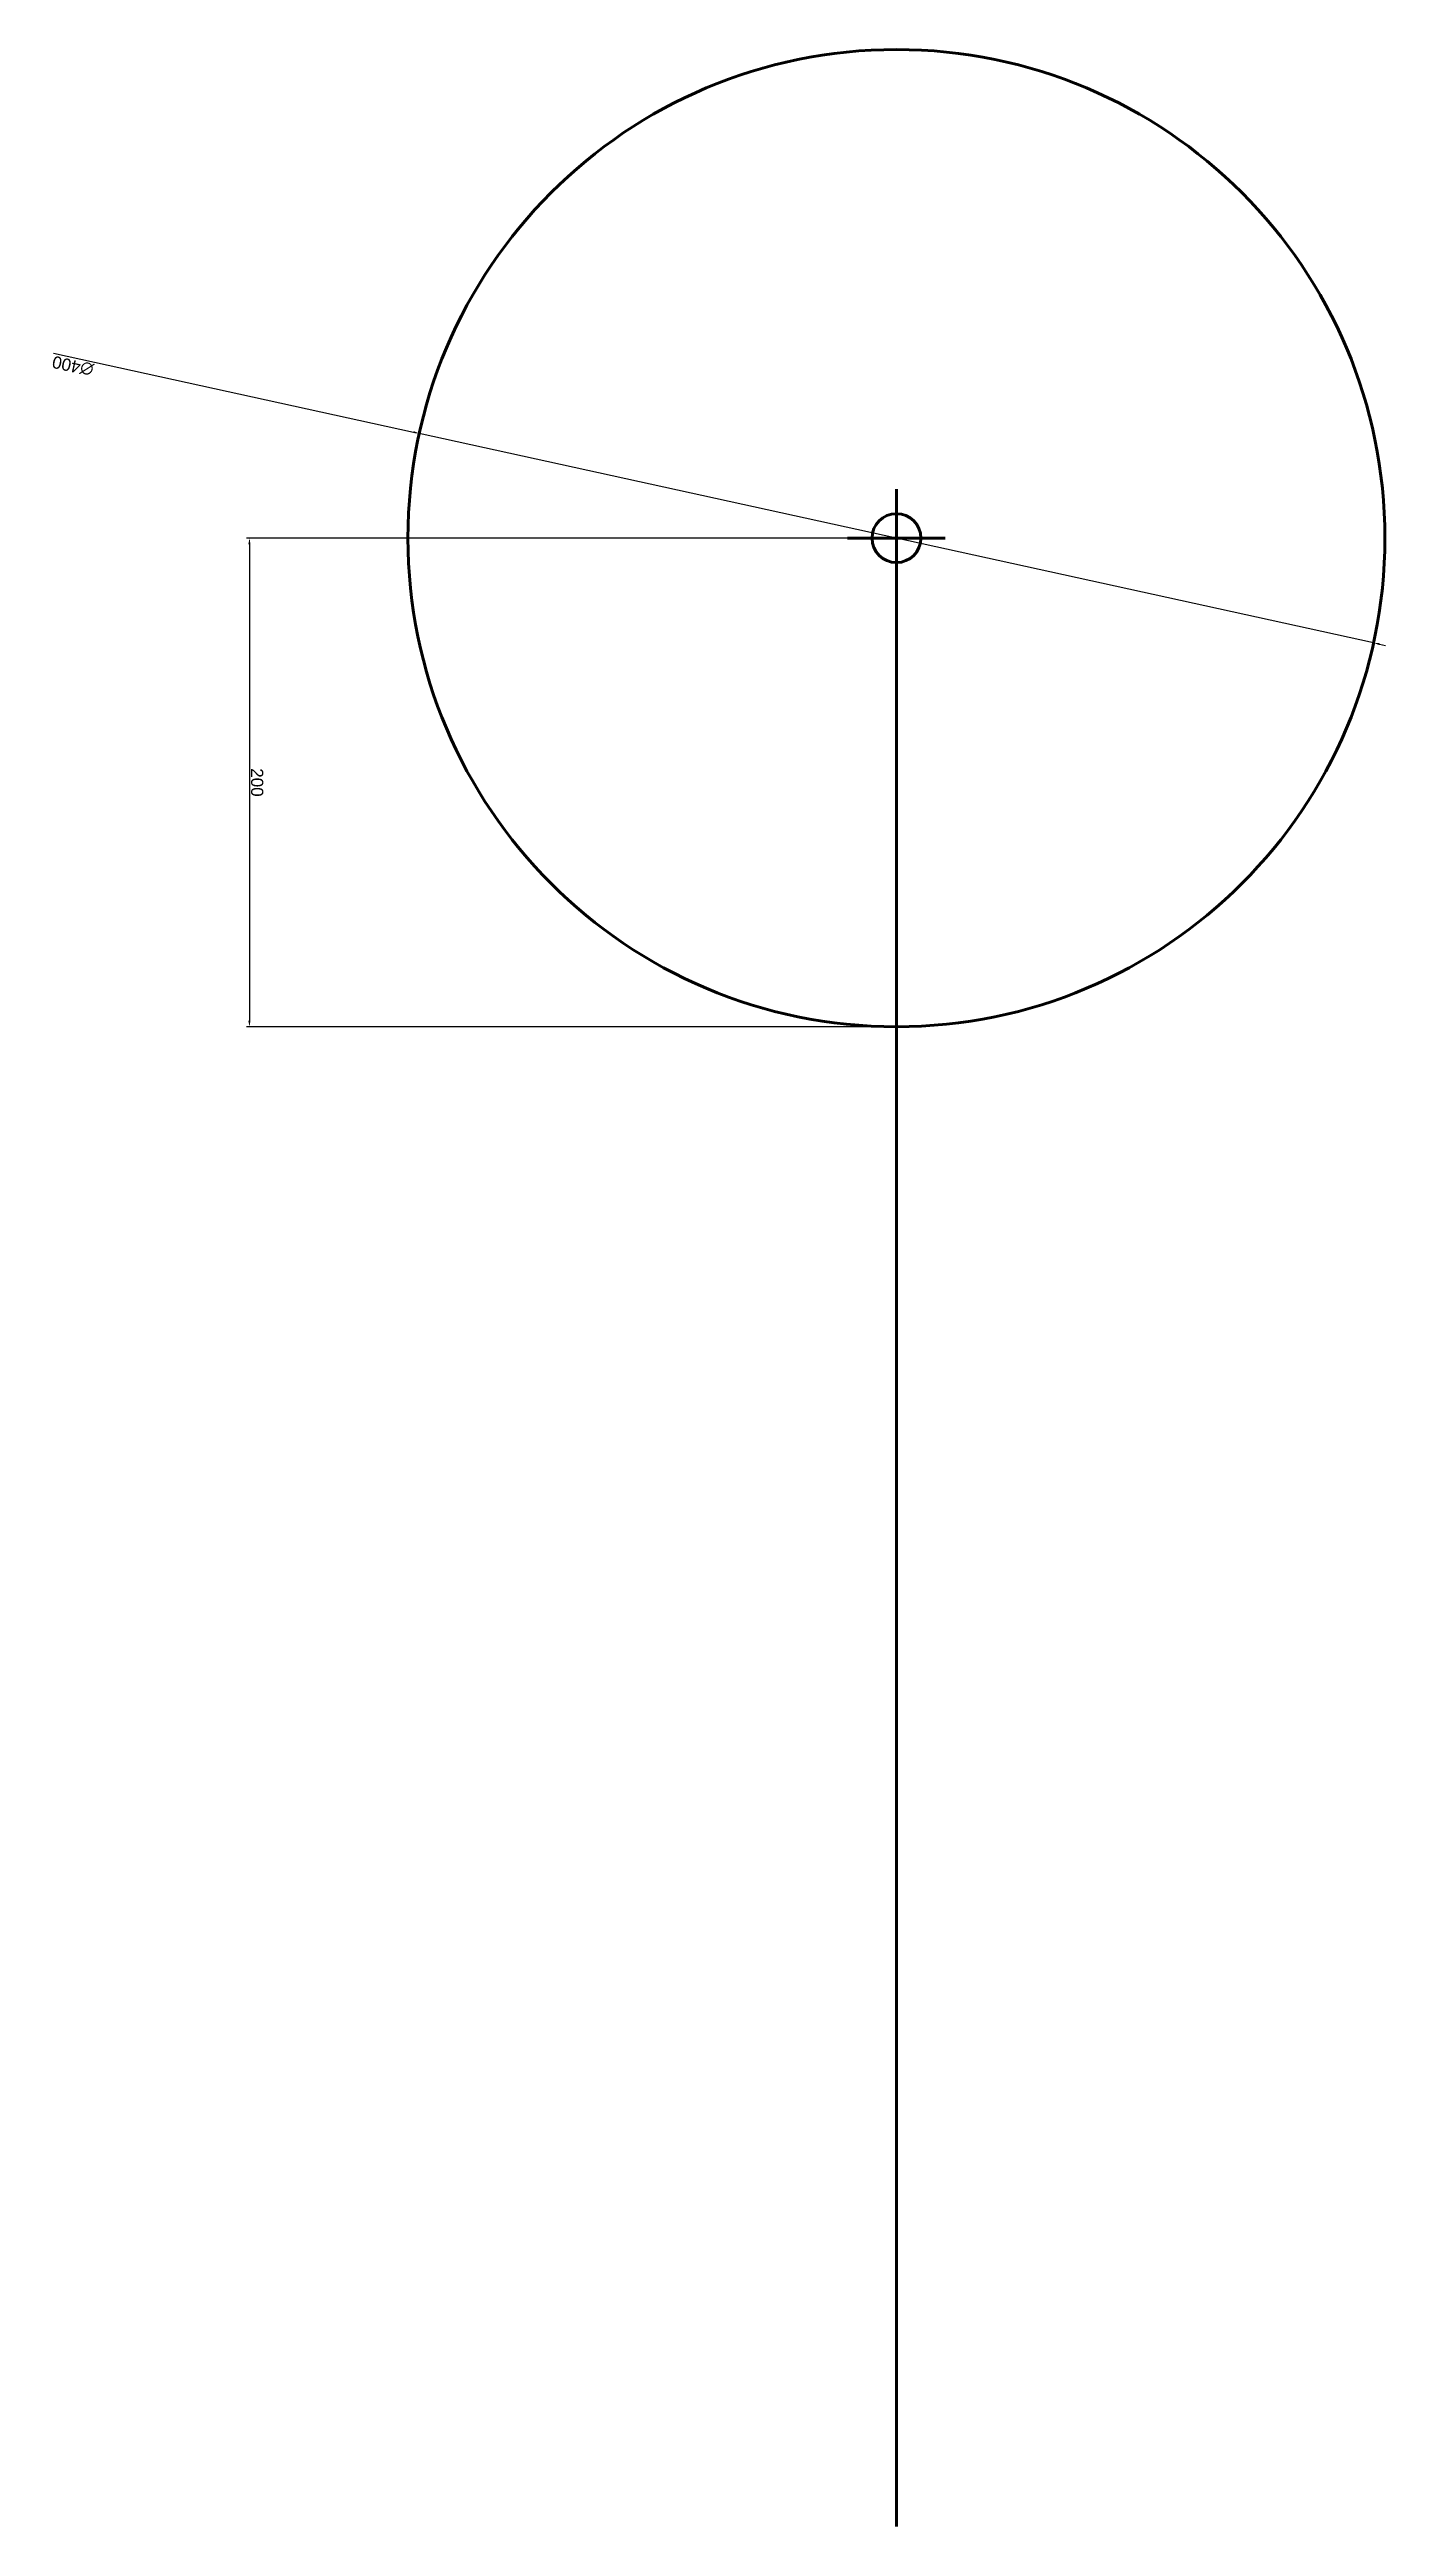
# Model space of a CAD drawing. Header units: millimetres. Extents: x 2142 to 2689, y 1190 to 2203.
import ezdxf

# ---------------------------------------------------------------- set-up
doc = ezdxf.new("R2010")
doc.units = ezdxf.units.MM
doc.header["$PDMODE"] = 34
doc.header["$PDSIZE"] = 20
doc.styles.get("Standard").update_dxf_attribs({"font": 'arial.ttf'})
doc.dimstyles.new('ISO-25', dxfattribs={"dimtxt": 5, "dimasz": 2.5, "dimexe": 1.25, "dimexo": 0.625, "dimtad": 1, "dimtxsty": 'Standard', "dimcen": 2.5, "dimadec": 0, "dimazin": 0, "dimtfac": 1, "dimtmove": 0, "dimatfit": 3, "dimfxl": 1, "dimlwe": 30, "dimarcsym": 0})

# ---------------------------------------------------------------- blocks, each defined once
blk = doc.blocks.new('*D5')
at = {"color": 0, "linetype": 'ByBlock', "lineweight": 30, "transparency": 16777216}
for p, q in [((2487.7, 2003.4), (2222.1, 2003.4)), ((2487.7, 1803.4), (2222.1, 1803.4))]:
    blk.add_line(p, q, dxfattribs=at)
at = {"color": 0, "linetype": 'ByBlock', "lineweight": -2, "transparency": 16777216}
blk.add_line((2223.4, 2000.9), (2223.4, 1805.9), dxfattribs=at)
at = {"color": 0, "linetype": 'ByBlock', "lineweight": 60, "transparency": 16777216}
for points in [[(2223.8, 2000.9), (2222.9, 2000.9), (2223.4, 2003.4)], [(2223.8, 1805.9), (2222.9, 1805.9), (2223.4, 1803.4)]]:
    blk.add_solid(points, dxfattribs=at)
at = {"layer": 'Defpoints', "color": 0, "linetype": 'ByBlock', "lineweight": 60, "transparency": 16777216}
for p in [(2488.3, 2003.4), (2223.4, 1803.4), (2488.3, 1803.4)]:
    blk.add_point(p, dxfattribs=at)
at = {"color": 0, "linetype": 'ByBlock', "lineweight": 60, "transparency": 16777216, "insert": (2226.5, 1903.4), "char_height": 5, "attachment_point": 5, "rotation": 270}
blk.add_mtext('200', dxfattribs=at)
blk = doc.blocks.new('*D6')
at = {"color": 0, "linetype": 'ByBlock', "lineweight": -2, "transparency": 16777216}
for p, q in [((2143.1, 2079.1), (2290.5, 2046.8)), ((2683.6, 1960.6), (2292.9, 2046.3)), ((2686.1, 1960), (2688.5, 1959.5))]:
    blk.add_line(p, q, dxfattribs=at)
at = {"color": 0, "linetype": 'ByBlock', "lineweight": 60, "transparency": 16777216}
for points in [[(2290.4, 2046.4), (2290.6, 2047.2), (2292.9, 2046.3)], [(2686, 1959.6), (2686.2, 1960.4), (2683.6, 1960.6)]]:
    blk.add_solid(points, dxfattribs=at)
at = {"layer": 'Defpoints', "color": 0, "linetype": 'ByBlock', "lineweight": 60, "transparency": 16777216}
for p in [(2292.9, 2046.3), (2683.6, 1960.6)]:
    blk.add_point(p, dxfattribs=at)
at = {"color": 0, "linetype": 'ByBlock', "lineweight": 60, "transparency": 16777216, "insert": (2151.1, 2074), "char_height": 5, "attachment_point": 5, "rotation": 167.631}
blk.add_mtext('∅400', dxfattribs=at)

msp = doc.modelspace()

# ---------------------------------------------------------------- linework, layer by layer
at = {"lineweight": 60, "extrusion": (0, 0, -1)}
for p, q in [((2488.277, 2003.412), (2488.277, 1461.066)), ((2488.277, 1461.066), (2488.277, 1461.066, 485.118)), ((2488.277, 1461.066, 485.118), (2488.277, 1189.503, 485.118))]:
    msp.add_line(p, q, dxfattribs=at)
at = {"lineweight": 60}
msp.add_circle((2488.277, 2003.412), 200, dxfattribs=at)
at = {"linetype": 'ByBlock', "lineweight": 60}
msp.add_point((2488.277, 2003.412), dxfattribs=at)

# ---------------------------------------------------------------- dimensions: what is measured, and where the dimension line sits
dim = msp.add_diameter_dim_2p(p1=(2683.634, 1960.571), p2=(2292.919, 2046.253), dimstyle='ISO-25', dxfattribs=at)
dim.commit()
dim.dimension.update_dxf_attribs({"geometry": '*D6', "text_midpoint": (2151.802, 2077.2), "dimtype": 163})
dim = msp.add_linear_dim(base=(2223.358, 1803.412), p1=(2488.277, 2003.412), p2=(2488.277, 1803.412), angle=270, dimstyle='ISO-25', dxfattribs=at)
dim.commit()
dim.dimension.update_dxf_attribs({"geometry": '*D5', "text_midpoint": (2226.536, 1903.412)})

doc.saveas('drawing.dxf')
